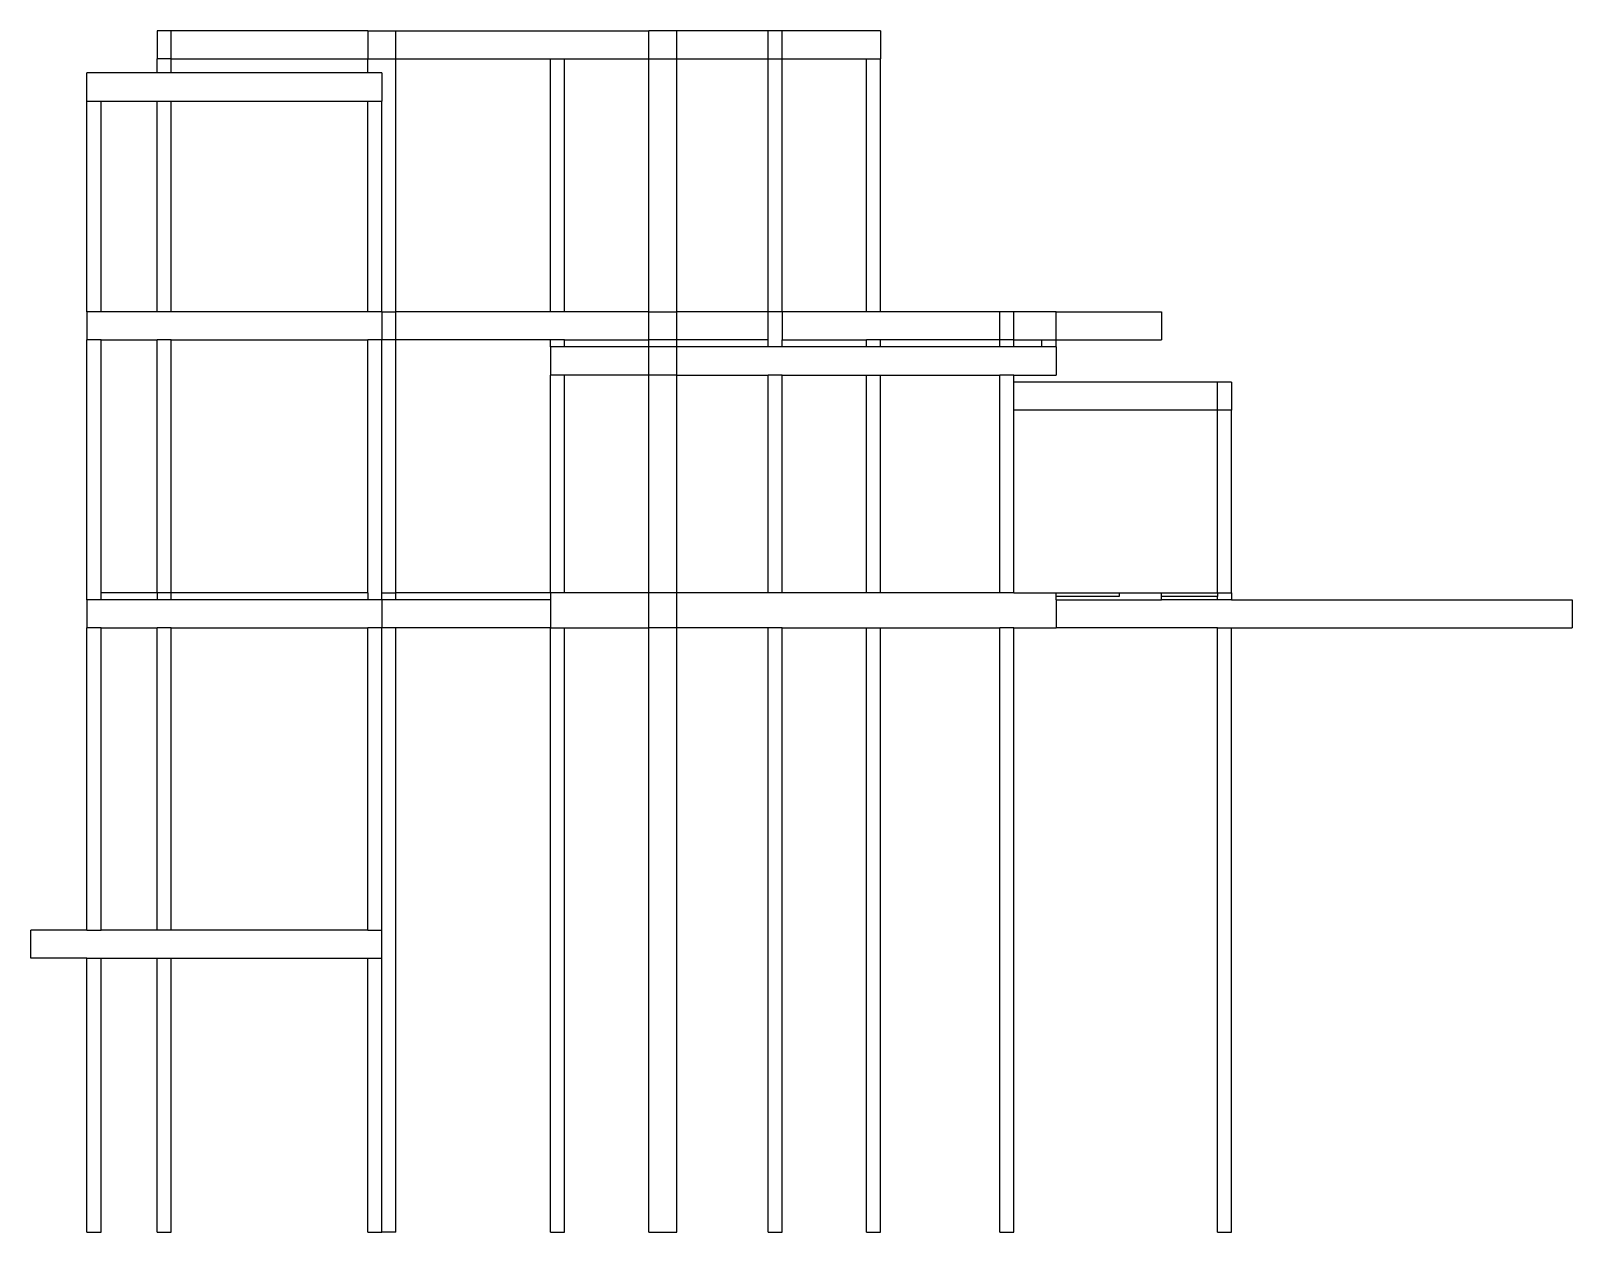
# Model space of a CAD drawing. Extents: x -11.8 to 10.2, y -8.2 to 8.9.
import ezdxf

# ---------------------------------------------------------------- set-up
doc = ezdxf.new("R2010")
doc.units = 0
doc.layers.get('0').update_dxf_attribs({"linetype": 'CONTINUOUS'})

msp = doc.modelspace()

# ---------------------------------------------------------------- linework, layer by layer
for p, q in [((-9.953, 8.918), (-9.953, 8.518)), ((-9.753, 8.918), (-9.953, 8.918)), ((-6.953, 8.918), (-9.753, 8.918)), ((-9.753, 8.518), (-9.753, 8.918)), ((-6.953, 8.918), (-6.953, 8.518)), ((-6.953, 8.918), (-6.553, 8.918)), ((-6.553, 8.518), (-6.553, 8.918)), ((-6.553, 8.918), (-2.953, 8.918)), ((-2.553, 8.918), (-2.953, 8.918)), ((-2.953, 8.518), (-2.953, 8.918)), ((-2.553, 8.518), (-2.553, 8.918)), ((-1.253, 8.918), (-2.553, 8.918)), ((-1.053, 8.918), (-1.253, 8.918)), ((-1.253, 8.518), (-1.253, 8.918)), ((-1.053, 8.518), (-1.053, 8.918)), ((0.347, 8.918), (-1.053, 8.918)), ((0.347, 8.918), (0.347, 8.518)), ((-9.753, 8.518), (-9.953, 8.518)), ((-9.953, 8.318), (-9.953, 8.518)), ((-9.753, 8.518), (-6.953, 8.518)), ((-9.753, 8.318), (-9.753, 8.518)), ((-6.953, 8.518), (-6.553, 8.518)), ((-6.953, 8.318), (-6.953, 8.518)), ((-6.553, 8.518), (-4.353, 8.518)), ((-6.553, 4.918), (-6.553, 8.518)), ((-4.353, 4.918), (-4.353, 8.518)), ((-4.353, 8.518), (-4.153, 8.518)), ((-4.153, 8.518), (-2.953, 8.518)), ((-4.153, 4.918), (-4.153, 8.518)), ((-2.953, 4.918), (-2.953, 8.518)), ((-2.953, 8.518), (-2.553, 8.518)), ((-2.553, 8.518), (-1.253, 8.518)), ((-2.553, 4.918), (-2.553, 8.518)), ((-1.253, 4.918), (-1.253, 8.518)), ((-1.253, 8.518), (-1.053, 8.518)), ((-1.053, 8.518), (0.147, 8.518)), ((-1.053, 4.918), (-1.053, 8.518)), ((0.147, 4.918), (0.147, 8.518)), ((0.147, 8.518), (0.347, 8.518)), ((0.347, 4.918), (0.347, 8.518)), ((-10.953, 7.918), (-10.953, 8.318)), ((-9.953, 8.318), (-10.953, 8.318)), ((-9.753, 8.318), (-9.953, 8.318)), ((-6.953, 8.318), (-9.753, 8.318)), ((-6.753, 8.318), (-6.953, 8.318)), ((-6.753, 8.318), (-6.753, 7.918)), ((-10.953, 4.918), (-10.953, 7.918)), ((-10.953, 7.918), (-10.753, 7.918)), ((-10.753, 7.918), (-9.953, 7.918)), ((-10.753, 4.918), (-10.753, 7.918)), ((-9.953, 4.918), (-9.953, 7.918)), ((-9.953, 7.918), (-9.753, 7.918)), ((-9.753, 7.918), (-6.953, 7.918)), ((-9.753, 4.918), (-9.753, 7.918)), ((-6.953, 4.918), (-6.953, 7.918)), ((-6.953, 7.918), (-6.753, 7.918)), ((-6.753, 4.918), (-6.753, 7.918)), ((-10.953, 4.918), (-10.953, 4.518)), ((-10.753, 4.918), (-10.953, 4.918)), ((-9.953, 4.918), (-10.753, 4.918)), ((-9.753, 4.918), (-9.953, 4.918)), ((-6.953, 4.918), (-9.753, 4.918)), ((-6.753, 4.918), (-6.953, 4.918)), ((-6.753, 4.918), (-6.753, 4.518)), ((-6.753, 4.918), (-6.553, 4.918)), ((-6.553, 4.518), (-6.553, 4.918)), ((-4.353, 4.918), (-6.553, 4.918)), ((-4.153, 4.918), (-4.353, 4.918)), ((-2.953, 4.918), (-4.153, 4.918)), ((-2.953, 4.518), (-2.953, 4.918)), ((-2.953, 4.918), (-2.553, 4.918)), ((-1.253, 4.918), (-2.553, 4.918)), ((-2.553, 4.518), (-2.553, 4.918)), ((-1.053, 4.918), (-1.253, 4.918)), ((-1.253, 4.518), (-1.253, 4.918)), ((-1.053, 4.918), (-1.053, 4.518)), ((0.147, 4.918), (-1.053, 4.918)), ((0.347, 4.918), (0.147, 4.918)), ((2.047, 4.918), (0.347, 4.918)), ((2.247, 4.918), (2.047, 4.918)), ((2.047, 4.518), (2.047, 4.918)), ((2.247, 4.518), (2.247, 4.918)), ((2.847, 4.918), (2.247, 4.918)), ((2.847, 4.518), (2.847, 4.918)), ((2.847, 4.918), (4.347, 4.918)), ((4.347, 4.918), (4.347, 4.518)), ((-10.753, 4.518), (-10.953, 4.518)), ((-10.953, 0.818), (-10.953, 4.518)), ((-10.753, 4.518), (-9.953, 4.518)), ((-10.753, 0.918), (-10.753, 4.518)), ((-9.953, 0.918), (-9.953, 4.518)), ((-9.753, 4.518), (-9.953, 4.518)), ((-9.753, 0.918), (-9.753, 4.518)), ((-9.753, 4.518), (-6.953, 4.518)), ((-6.953, 0.918), (-6.953, 4.518)), ((-6.753, 4.518), (-6.953, 4.518)), ((-6.553, 4.518), (-6.753, 4.518)), ((-6.753, 0.918), (-6.753, 4.518)), ((-6.553, 0.918), (-6.553, 4.518)), ((-4.353, 4.518), (-6.553, 4.518)), ((-4.353, 4.418), (-4.353, 4.518)), ((-4.153, 4.518), (-4.353, 4.518)), ((-4.353, 4.418), (-4.353, 4.018)), ((-4.153, 4.418), (-4.353, 4.418)), ((-4.153, 4.418), (-4.153, 4.518)), ((-4.153, 4.518), (-2.953, 4.518)), ((-2.953, 4.418), (-4.153, 4.418)), ((-2.953, 4.418), (-2.953, 4.518)), ((-2.553, 4.518), (-2.953, 4.518)), ((-2.553, 4.418), (-2.953, 4.418)), ((-2.953, 4.018), (-2.953, 4.418)), ((-2.553, 4.418), (-2.553, 4.518)), ((-1.253, 4.518), (-2.553, 4.518)), ((-2.553, 4.018), (-2.553, 4.418)), ((-1.253, 4.418), (-2.553, 4.418)), ((-1.253, 4.418), (-1.253, 4.518)), ((-1.053, 4.418), (-1.253, 4.418)), ((-1.053, 4.418), (-1.053, 4.518)), ((-1.053, 4.518), (0.147, 4.518)), ((0.147, 4.418), (-1.053, 4.418)), ((0.147, 4.418), (0.147, 4.518)), ((0.347, 4.518), (0.147, 4.518)), ((0.347, 4.418), (0.147, 4.418)), ((0.347, 4.418), (0.347, 4.518)), ((2.047, 4.518), (0.347, 4.518)), ((2.047, 4.418), (0.347, 4.418)), ((2.047, 4.418), (2.047, 4.518)), ((2.247, 4.518), (2.047, 4.518)), ((2.247, 4.418), (2.047, 4.418)), ((2.247, 4.418), (2.247, 4.518)), ((2.247, 4.518), (2.647, 4.518)), ((2.647, 4.418), (2.247, 4.418)), ((2.647, 4.518), (2.847, 4.518)), ((2.647, 4.418), (2.647, 4.518)), ((2.847, 4.418), (2.647, 4.418)), ((2.847, 4.418), (2.847, 4.518)), ((2.847, 4.518), (4.347, 4.518)), ((2.847, 4.418), (2.847, 4.018)), ((-4.353, 0.918), (-4.353, 4.018)), ((-4.153, 4.018), (-4.353, 4.018)), ((-4.153, 0.918), (-4.153, 4.018)), ((-2.953, 4.018), (-4.153, 4.018)), ((-2.953, 0.918), (-2.953, 4.018)), ((-2.553, 4.018), (-2.953, 4.018)), ((-2.553, 0.918), (-2.553, 4.018)), ((-2.553, 4.018), (-1.253, 4.018)), ((-1.253, 0.918), (-1.253, 4.018)), ((-1.053, 4.018), (-1.253, 4.018)), ((-1.053, 0.918), (-1.053, 4.018)), ((-1.053, 4.018), (0.147, 4.018)), ((0.147, 0.918), (0.147, 4.018)), ((0.147, 4.018), (0.347, 4.018)), ((0.347, 0.918), (0.347, 4.018)), ((0.347, 4.018), (2.047, 4.018)), ((2.247, 4.018), (2.047, 4.018)), ((2.047, 0.918), (2.047, 4.018)), ((2.247, 3.918), (2.247, 4.018)), ((2.247, 4.018), (2.847, 4.018)), ((5.147, 3.918), (2.247, 3.918)), ((2.247, 3.518), (2.247, 3.918)), ((5.347, 3.918), (5.147, 3.918)), ((5.147, 3.518), (5.147, 3.918)), ((5.347, 3.918), (5.347, 3.518)), ((2.247, 0.918), (2.247, 3.518)), ((5.147, 3.518), (2.247, 3.518)), ((5.347, 3.518), (5.147, 3.518)), ((5.147, 0.918), (5.147, 3.518)), ((5.347, 0.918), (5.347, 3.518)), ((-9.953, 0.918), (-10.753, 0.918)), ((-10.753, 0.818), (-10.753, 0.918)), ((-9.953, 0.918), (-9.953, 0.818)), ((-9.753, 0.918), (-9.953, 0.918)), ((-6.953, 0.918), (-9.753, 0.918)), ((-9.753, 0.818), (-9.753, 0.918)), ((-6.953, 0.918), (-6.953, 0.818)), ((-6.753, 0.918), (-6.553, 0.918)), ((-6.753, 0.818), (-6.753, 0.918)), ((-6.553, 0.818), (-6.553, 0.918)), ((-4.353, 0.918), (-6.553, 0.918)), ((-4.353, 0.918), (-4.353, 0.818)), ((-4.153, 0.918), (-4.353, 0.918)), ((-2.953, 0.918), (-4.153, 0.918)), ((-2.953, 0.418), (-2.953, 0.918)), ((-2.553, 0.918), (-2.953, 0.918)), ((-1.253, 0.918), (-2.553, 0.918)), ((-2.553, 0.418), (-2.553, 0.918)), ((-1.053, 0.918), (-1.253, 0.918)), ((0.147, 0.918), (-1.053, 0.918)), ((0.347, 0.918), (0.147, 0.918)), ((2.047, 0.918), (0.347, 0.918)), ((2.247, 0.918), (2.047, 0.918)), ((2.247, 0.918), (2.847, 0.918)), ((2.847, 0.918), (3.747, 0.918)), ((2.847, 0.868), (2.847, 0.918)), ((3.747, 0.918), (4.347, 0.918)), ((3.747, 0.918), (3.747, 0.868)), ((4.347, 0.868), (4.347, 0.918)), ((4.347, 0.918), (5.147, 0.918)), ((5.147, 0.918), (5.147, 0.868)), ((5.147, 0.918), (5.347, 0.918)), ((5.347, 0.918), (5.347, 0.818)), ((-10.953, 0.818), (-10.953, 0.418)), ((-10.753, 0.818), (-10.953, 0.818)), ((-9.953, 0.818), (-10.753, 0.818)), ((-9.753, 0.818), (-9.953, 0.818)), ((-6.953, 0.818), (-9.753, 0.818)), ((-6.753, 0.818), (-6.953, 0.818)), ((-6.753, 0.818), (-6.753, 0.418)), ((-6.553, 0.818), (-6.753, 0.818)), ((-4.353, 0.818), (-6.553, 0.818)), ((-4.353, 0.818), (-4.353, 0.418)), ((3.747, 0.868), (2.847, 0.868)), ((2.847, 0.818), (2.847, 0.868)), ((2.847, 0.818), (2.847, 0.418)), ((2.847, 0.818), (4.347, 0.818)), ((4.347, 0.818), (4.347, 0.868)), ((5.147, 0.868), (4.347, 0.868)), ((5.147, 0.818), (4.347, 0.818)), ((5.147, 0.818), (5.147, 0.868)), ((5.347, 0.818), (5.147, 0.818)), ((5.347, 0.818), (10.197, 0.818)), ((10.197, 0.818), (10.197, 0.418)), ((-10.953, -3.882), (-10.953, 0.418)), ((-10.753, 0.418), (-10.953, 0.418)), ((-10.753, 0.418), (-9.953, 0.418)), ((-10.753, -3.882), (-10.753, 0.418)), ((-9.953, -3.882), (-9.953, 0.418)), ((-9.753, 0.418), (-9.953, 0.418)), ((-9.753, 0.418), (-6.953, 0.418)), ((-9.753, -3.882), (-9.753, 0.418)), ((-6.953, -3.882), (-6.953, 0.418)), ((-6.753, 0.418), (-6.953, 0.418)), ((-6.553, 0.418), (-6.753, 0.418)), ((-6.753, -3.882), (-6.753, 0.418)), ((-6.553, -8.182), (-6.553, 0.418)), ((-4.353, 0.418), (-6.553, 0.418)), ((-4.353, -8.182), (-4.353, 0.418)), ((-4.353, 0.418), (-4.153, 0.418)), ((-4.153, 0.418), (-2.953, 0.418)), ((-4.153, -8.182), (-4.153, 0.418)), ((-2.953, -8.182), (-2.953, 0.418)), ((-2.553, 0.418), (-2.953, 0.418)), ((-2.553, -8.182), (-2.553, 0.418)), ((-1.253, 0.418), (-2.553, 0.418)), ((-1.253, -8.182), (-1.253, 0.418)), ((-1.053, 0.418), (-1.253, 0.418)), ((-1.053, 0.418), (0.147, 0.418)), ((-1.053, -8.182), (-1.053, 0.418)), ((0.147, -8.182), (0.147, 0.418)), ((0.147, 0.418), (0.347, 0.418)), ((0.347, 0.418), (2.047, 0.418)), ((0.347, -8.182), (0.347, 0.418)), ((2.047, -8.182), (2.047, 0.418)), ((2.247, 0.418), (2.047, 0.418)), ((2.247, -8.182), (2.247, 0.418)), ((2.247, 0.418), (2.847, 0.418)), ((5.147, 0.418), (2.847, 0.418)), ((5.147, -8.182), (5.147, 0.418)), ((5.147, 0.418), (5.347, 0.418)), ((5.347, -8.182), (5.347, 0.418)), ((5.347, 0.418), (10.197, 0.418)), ((-11.753, -4.282), (-11.753, -3.882)), ((-10.953, -3.882), (-11.753, -3.882)), ((-10.953, -3.882), (-10.753, -3.882)), ((-9.953, -3.882), (-10.753, -3.882)), ((-9.753, -3.882), (-9.953, -3.882)), ((-6.953, -3.882), (-9.753, -3.882)), ((-6.953, -3.882), (-6.753, -3.882)), ((-6.753, -4.282), (-6.753, -3.882)), ((-10.953, -4.282), (-11.753, -4.282)), ((-10.953, -8.182), (-10.953, -4.282)), ((-10.953, -4.282), (-10.753, -4.282)), ((-10.753, -4.282), (-9.953, -4.282)), ((-10.753, -8.182), (-10.753, -4.282)), ((-9.953, -8.182), (-9.953, -4.282)), ((-9.953, -4.282), (-9.753, -4.282)), ((-9.753, -4.282), (-6.953, -4.282)), ((-9.753, -8.182), (-9.753, -4.282)), ((-6.953, -8.182), (-6.953, -4.282)), ((-6.953, -4.282), (-6.753, -4.282)), ((-6.753, -8.182), (-6.753, -4.282)), ((-10.953, -8.182), (-10.753, -8.182)), ((-9.953, -8.182), (-9.753, -8.182)), ((-6.953, -8.182), (-6.753, -8.182)), ((-6.553, -8.182), (-6.753, -8.182)), ((-4.353, -8.182), (-4.153, -8.182)), ((-2.953, -8.182), (-2.553, -8.182)), ((-1.253, -8.182), (-1.053, -8.182)), ((0.147, -8.182), (0.347, -8.182)), ((2.047, -8.182), (2.247, -8.182)), ((5.147, -8.182), (5.347, -8.182))]:
    msp.add_line(p, q)

doc.saveas('drawing.dxf')
